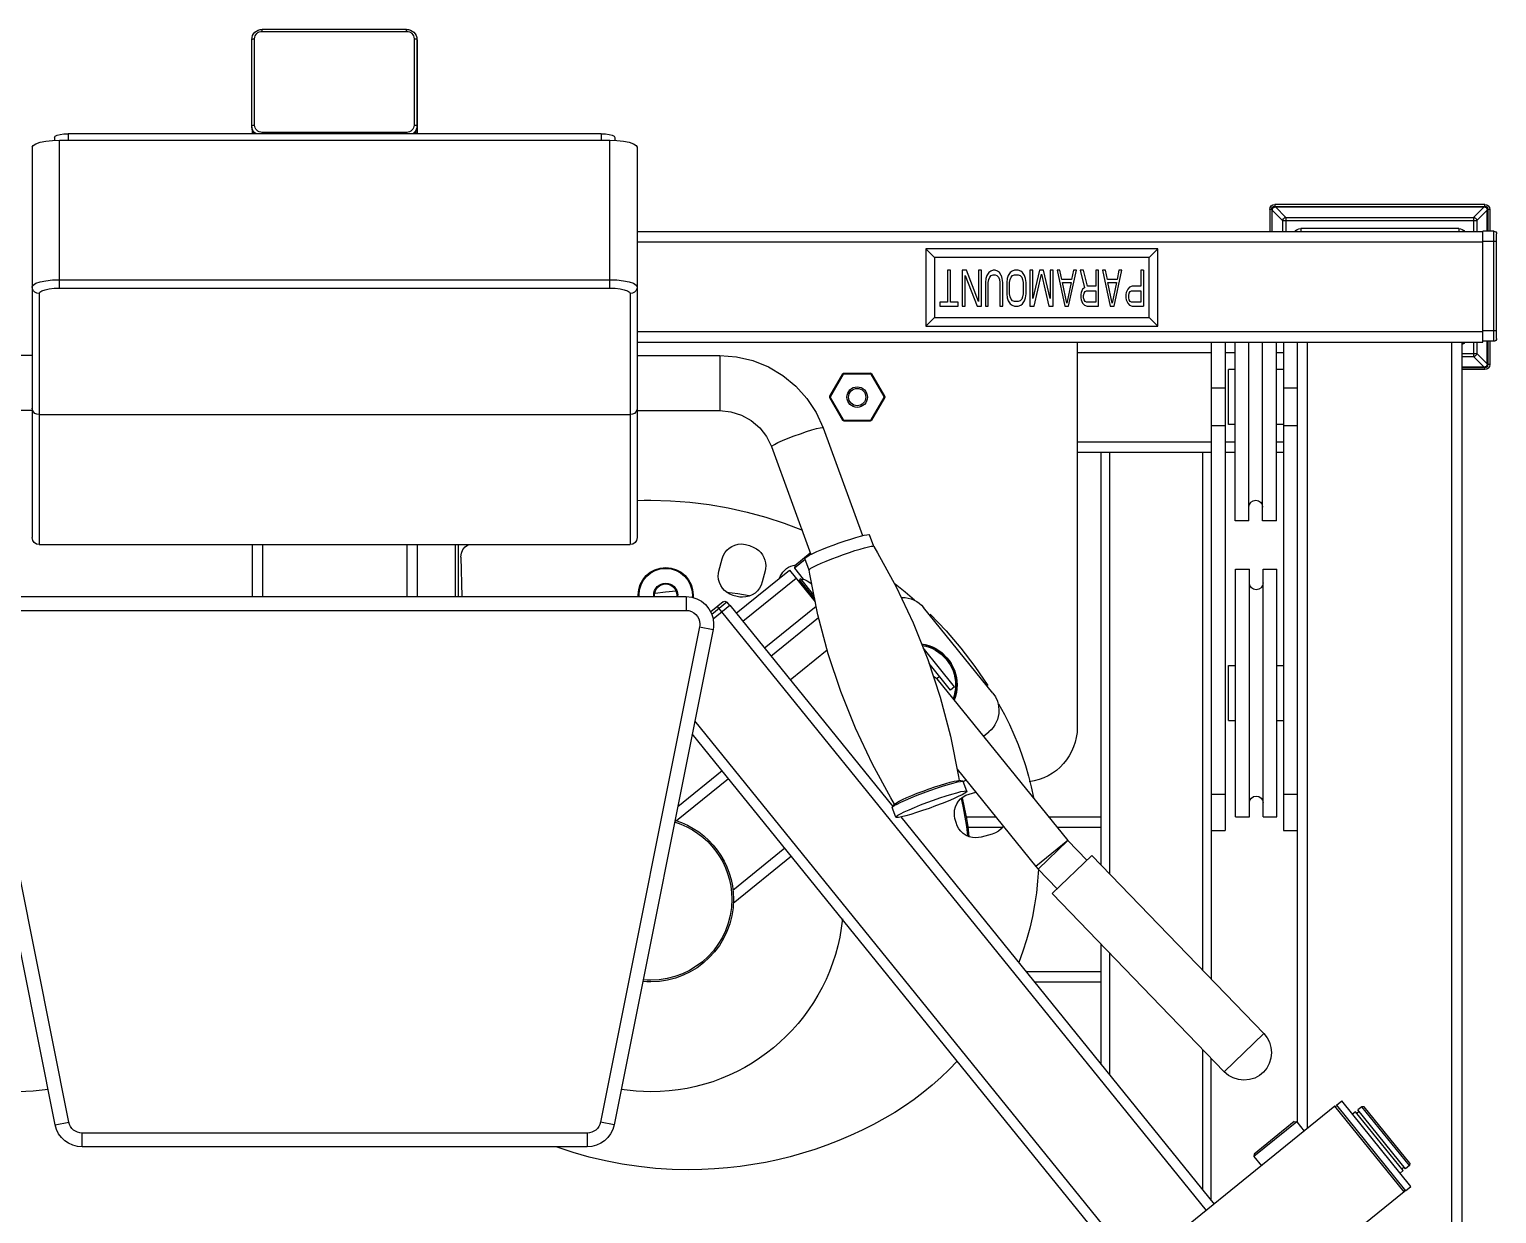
# Model space of a CAD drawing. Header units: millimetres. Extents: x 29224 to 62779, y 35576 to 54938.
# Drawn here: x 40064 to 40708, y 48031 to 48551 of the extents above; entities that cross this region are included whole.
import ezdxf

# ---------------------------------------------------------------- set-up
doc = ezdxf.new("R2010")
doc.units = ezdxf.units.MM
doc.linetypes.add('PEN_TYPE_1', pattern=[0])

# ---------------------------------------------------------------- blocks, each defined once
blk = doc.blocks.new('A$C022D36FF')
at = {"color": 7, "linetype": 'PEN_TYPE_1'}
for points in [[(574.59, 1488.06), (574.69, 1488.92), (574.93, 1489.75), (575.36, 1490.51), (575.91, 1491.18), (576.61, 1491.73), (577.39, 1492.14), (578.24, 1492.39), (579.12, 1492.48)], [(575.8, 1488.38), (575.86, 1489), (576.06, 1489.6), (576.37, 1490.15), (576.77, 1490.64), (577.28, 1491.04), (577.85, 1491.34), (578.48, 1491.52), (579.12, 1491.59)], [(579.12, 1491.59), (579.12, 1492.48)], [(642.53, 1492.48), (579.12, 1492.48)], [(579.12, 1491.59), (642.53, 1491.59)], [(642.53, 1491.59), (642.53, 1492.48)], [(642.53, 1492.48), (643.41, 1492.39), (644.27, 1492.14), (645.05, 1491.73), (645.73, 1491.18), (646.3, 1490.51), (646.71, 1489.75), (646.97, 1488.93), (647.05, 1488.06)], [(642.53, 1491.59), (643.18, 1491.52), (643.8, 1491.34), (644.37, 1491.04), (644.87, 1490.64), (645.29, 1490.15), (645.59, 1489.6), (645.78, 1489), (645.85, 1488.38)], [(647, 1488.62), (647.07, 1488.44)], [(647.07, 1488.44), (647.18, 1487.47)], [(574.59, 1488.06), (574.66, 1488.16), (574.82, 1488.25), (575.1, 1488.31), (575.44, 1488.36), (575.8, 1488.38)], [(574.59, 1449.68), (574.59, 1488.06)], [(575.8, 1450.46), (575.8, 1488.38)], [(645.85, 1488.38), (645.85, 1450.46)], [(645.85, 1488.38), (646.22, 1488.36), (646.56, 1488.31), (646.82, 1488.25)], [(646.82, 1488.25), (647, 1488.16), (647.05, 1488.06)], [(647.05, 1488.06), (647.05, 1449.68)], [(647.18, 1487.47), (647.18, 1446.63)], [(574.59, 1450.15), (574.66, 1450.25), (574.82, 1450.33), (575.1, 1450.41), (575.44, 1450.45), (575.8, 1450.46)], [(576.45, 1446.63), (575.93, 1447.05), (575.36, 1447.72), (574.93, 1448.48), (574.69, 1449.3), (574.59, 1450.15)], [(579.12, 1447.25), (578.48, 1447.32), (577.85, 1447.5), (577.28, 1447.8), (576.77, 1448.19), (576.37, 1448.68), (576.06, 1449.24), (575.86, 1449.84), (575.8, 1450.46)], [(645.85, 1450.46), (645.78, 1449.84), (645.59, 1449.24), (645.29, 1448.68), (644.87, 1448.19), (644.37, 1447.8), (643.8, 1447.5), (643.18, 1447.32), (642.53, 1447.25)], [(647.05, 1450.15), (646.97, 1449.3), (646.71, 1448.48), (646.29, 1447.72), (645.73, 1447.05), (645.2, 1446.63)], [(645.85, 1450.46), (646.22, 1450.45), (646.56, 1450.41), (646.82, 1450.33), (647, 1450.25), (647.05, 1450.15)], [(478.11, 1440.71), (478.51, 1441.52), (479.72, 1442.27), (481.64, 1442.92), (484.15, 1443.42), (487.06, 1443.73), (490.18, 1443.83)], [(487.91, 1445.07), (488.2, 1445.56), (489.06, 1446), (490.4, 1446.34), (492.07, 1446.56), (493.94, 1446.63)], [(487.91, 1445.07), (487.91, 1443.76)], [(490.18, 1378.9), (490.18, 1443.83)], [(490.18, 1443.83), (731.72, 1443.83)], [(493.94, 1446.63), (493.94, 1443.83)], [(727.94, 1446.63), (493.94, 1446.63)], [(575.88, 1446.63), (575.21, 1447.49), (574.75, 1448.55), (574.59, 1449.68)], [(574.72, 1448.8), (574.72, 1446.63)], [(575.93, 1446.63), (575.76, 1446.79)], [(579.12, 1447.25), (579.12, 1446.63)], [(642.53, 1447.25), (579.12, 1447.25)], [(642.53, 1447.25), (642.53, 1446.63)], [(647.05, 1449.68), (646.91, 1448.55), (646.45, 1447.49), (645.77, 1446.63)], [(647.18, 1449.58), (647.07, 1448.6), (646.73, 1447.67), (646.19, 1446.84), (645.98, 1446.63)], [(727.95, 1446.63), (727.95, 1443.83)], [(727.95, 1446.63), (729.82, 1446.56), (731.49, 1446.34), (732.83, 1446), (733.69, 1445.56), (733.98, 1445.07)], [(731.72, 1378.9), (731.72, 1443.83)], [(731.72, 1443.83), (734.85, 1443.73), (737.76, 1443.42), (740.25, 1442.92), (742.17, 1442.27), (743.37, 1441.52), (743.8, 1440.71)], [(733.98, 1445.07), (733.98, 1443.76)], [(478.11, 1440.71), (478.11, 1269.39)], [(743.8, 1440.71), (743.8, 1269.39)], [(1021.56, 1413.45), (1021.74, 1414.3), (1022.2, 1414.99), (1022.89, 1415.45), (1023.73, 1415.63)], [(1021.56, 1413.45), (1021.56, 1403.55)], [(1022.41, 1413.45), (1021.56, 1413.45)], [(1022.41, 1413.45), (1022.51, 1413.97), (1022.8, 1414.39), (1023.22, 1414.68), (1023.73, 1414.78)], [(1022.41, 1413.45), (1022.41, 1403.55)], [(1022.65, 1413.12), (1022.72, 1413.58), (1022.92, 1413.97), (1023.22, 1414.28), (1023.62, 1414.47), (1024.07, 1414.54)], [(1022.65, 1403.55), (1022.65, 1413.12)], [(1022.65, 1413.12), (1027.23, 1408.53)], [(1023.73, 1415.63), (1023.73, 1414.78)], [(1116, 1415.63), (1023.73, 1415.63)], [(1023.73, 1414.78), (1116, 1414.78)], [(1024.07, 1414.54), (1115.67, 1414.54)], [(1024.07, 1414.54), (1028.66, 1409.95)], [(1115.67, 1414.54), (1111.08, 1409.95)], [(1117.09, 1413.12), (1112.5, 1408.53)], [(1115.67, 1414.54), (1116.13, 1414.47), (1116.52, 1414.28), (1116.81, 1413.97), (1117.02, 1413.58), (1117.09, 1413.12)], [(1116, 1414.78), (1116, 1415.63)], [(1116, 1415.63), (1116.85, 1415.46), (1117.54, 1414.99), (1118.01, 1414.3), (1118.18, 1413.45)], [(1116, 1414.78), (1116.52, 1414.68), (1116.94, 1414.39), (1117.23, 1413.97), (1117.33, 1413.45)], [(1117.09, 1403.92), (1117.09, 1413.12)], [(1117.33, 1413.45), (1117.33, 1403.92)], [(1118.18, 1413.45), (1117.33, 1413.45)], [(1118.18, 1413.45), (1118.18, 1403.92)], [(1027.23, 1408.53), (1027.34, 1408.94), (1027.55, 1409.31), (1027.86, 1409.63), (1028.25, 1409.85), (1028.66, 1409.95)], [(1027.23, 1408.53), (1027.23, 1403.55)], [(1027.23, 1408.53), (1112.5, 1408.53)], [(1028.66, 1409.95), (1028.66, 1403.55)], [(1028.66, 1409.95), (1111.08, 1409.95)], [(1032.53, 1403.55), (1033.02, 1404.18), (1033.64, 1404.66), (1034.35, 1404.96), (1035.14, 1405.06)], [(1035.14, 1405.06), (1035.14, 1403.55)], [(1104.59, 1405.06), (1035.14, 1405.06)], [(1104.59, 1405.06), (1104.59, 1403.55)], [(1104.59, 1405.06), (1105.37, 1404.96), (1106.09, 1404.66), (1106.72, 1404.18), (1107.21, 1403.55)], [(1111.08, 1409.95), (1111.08, 1403.55)], [(1111.08, 1409.95), (1111.28, 1409.91), (1111.49, 1409.85), (1111.68, 1409.75), (1111.86, 1409.63), (1112.03, 1409.48), (1112.17, 1409.31), (1112.3, 1409.13), (1112.38, 1408.94), (1112.47, 1408.74), (1112.5, 1408.53)], [(1112.5, 1408.53), (1112.5, 1403.55)], [(1115.15, 1403.55), (743.8, 1403.55)], [(1115.15, 1399.01), (743.8, 1399.01)], [(1115.15, 1355.24), (1115.15, 1403.92)], [(1119.99, 1403.92), (1115.15, 1403.92)], [(1121.19, 1399.38), (1115.15, 1399.38)], [(1119.99, 1355.6), (1119.99, 1403.92)], [(1119.99, 1403.92), (1120.46, 1403.82), (1120.84, 1403.56), (1121.1, 1403.17), (1121.19, 1402.7)], [(1121.19, 1356.81), (1121.19, 1402.7)], [(870.6, 1396.18), (870.6, 1362.22)], [(874.36, 1392.4), (870.6, 1396.18)], [(972.43, 1396.18), (870.6, 1396.18)], [(874.36, 1392.4), (874.36, 1365.99)], [(968.67, 1392.4), (874.36, 1392.4)], [(968.67, 1392.4), (972.43, 1396.18)], [(968.67, 1365.99), (968.67, 1392.4)], [(972.43, 1362.22), (972.43, 1396.18)], [(880.09, 1386.74), (880.09, 1372.71)], [(881.36, 1386.74), (880.09, 1386.74)], [(881.36, 1372.71), (881.36, 1386.74)], [(886.47, 1386.74), (886.47, 1371.05)], [(888.39, 1386.74), (886.47, 1386.74)], [(893.7, 1373.05), (888.4, 1386.74)], [(893.7, 1386.74), (893.7, 1373.05)], [(894.99, 1386.74), (893.7, 1386.74)], [(894.99, 1371.05), (894.99, 1386.74)], [(898.16, 1385.74), (897.31, 1384.41)], [(899.02, 1386.41), (898.16, 1385.74)], [(900.08, 1386.74), (899.02, 1386.41)], [(900.93, 1386.74), (900.08, 1386.74)], [(902, 1386.41), (900.93, 1386.74)], [(902.85, 1385.74), (902, 1386.41)], [(903.69, 1384.41), (902.85, 1385.74)], [(907.52, 1385.74), (906.67, 1384.41)], [(908.38, 1386.41), (907.52, 1385.74)], [(909.44, 1386.74), (908.38, 1386.41)], [(911.13, 1386.74), (909.44, 1386.74)], [(912.21, 1386.41), (911.13, 1386.74)], [(913.05, 1385.74), (912.21, 1386.41)], [(913.9, 1384.41), (913.05, 1385.74)], [(916.24, 1386.74), (916.24, 1371.05)], [(917.51, 1386.74), (916.24, 1386.74)], [(920.49, 1386.74), (917.51, 1374.38)], [(917.51, 1374.38), (917.51, 1386.74)], [(922.2, 1386.74), (920.49, 1386.74)], [(925.18, 1374.38), (922.2, 1386.74)], [(925.18, 1386.74), (925.18, 1374.38)], [(926.45, 1386.74), (925.18, 1386.74)], [(926.45, 1371.05), (926.45, 1386.74)], [(928.14, 1386.74), (931.54, 1371.05)], [(929.43, 1386.74), (928.14, 1386.74)], [(930.27, 1382.73), (929.43, 1386.74)], [(933.25, 1371.05), (936.65, 1386.74)], [(935.37, 1386.74), (934.52, 1382.73)], [(936.65, 1386.74), (935.37, 1386.74)], [(938.35, 1386.74), (940.27, 1379.06)], [(939.84, 1386.74), (938.35, 1386.74)], [(941.54, 1379.73), (939.84, 1386.74)], [(945.15, 1386.74), (945.15, 1379.73)], [(946.43, 1386.74), (945.15, 1386.74)], [(946.43, 1371.05), (946.43, 1386.74)], [(948.13, 1386.74), (951.53, 1371.05)], [(949.4, 1386.74), (948.13, 1386.74)], [(950.26, 1382.73), (949.4, 1386.74)], [(953.24, 1371.05), (956.64, 1386.74)], [(955.35, 1386.74), (954.51, 1382.73)], [(956.64, 1386.74), (955.35, 1386.74)], [(964.92, 1386.74), (964.92, 1379.73)], [(966.19, 1386.74), (964.92, 1386.74)], [(966.2, 1371.05), (966.2, 1386.74)], [(478.11, 1379.47), (478.51, 1380.27), (479.72, 1381.03), (481.64, 1381.67), (484.15, 1382.18), (487.06, 1382.49), (490.18, 1382.59)], [(481.12, 1376.56), (480.19, 1376.69), (479.35, 1377.11), (478.68, 1377.75), (478.25, 1378.57), (478.11, 1379.47)], [(481.12, 1376.56), (481.43, 1377.16), (482.34, 1377.72), (483.77, 1378.21), (485.64, 1378.58), (487.84, 1378.82), (490.18, 1378.9)], [(490.18, 1382.59), (731.72, 1382.59)], [(490.18, 1378.9), (731.72, 1378.9)], [(731.72, 1382.59), (734.85, 1382.49), (737.76, 1382.18), (740.25, 1381.67), (742.17, 1381.03), (743.37, 1380.27), (743.8, 1379.47)], [(731.72, 1378.9), (734.06, 1378.82), (736.25, 1378.58), (738.12, 1378.21), (739.57, 1377.72), (740.46, 1377.16), (740.77, 1376.56)], [(743.8, 1379.47), (743.65, 1378.57), (743.21, 1377.75), (742.54, 1377.11), (741.71, 1376.69), (740.77, 1376.56)], [(887.74, 1371.05), (887.74, 1384.41)], [(887.74, 1384.41), (893.07, 1371.05)], [(896.89, 1383.07), (896.68, 1381.4)], [(896.68, 1381.4), (896.68, 1371.05)], [(897.31, 1384.41), (896.89, 1383.07)], [(897.96, 1381.4), (898.16, 1382.73)], [(897.96, 1371.05), (897.96, 1381.4)], [(898.16, 1382.73), (898.58, 1383.74)], [(898.58, 1383.74), (899.23, 1384.41)], [(899.23, 1384.41), (900.08, 1384.74)], [(900.08, 1384.74), (900.93, 1384.74)], [(900.93, 1384.74), (901.77, 1384.41)], [(901.77, 1384.41), (902.42, 1383.74)], [(902.42, 1383.74), (902.85, 1382.73)], [(902.85, 1382.73), (903.06, 1381.4)], [(903.06, 1381.4), (903.06, 1371.05)], [(904.12, 1383.07), (903.7, 1384.41)], [(904.33, 1381.4), (904.12, 1383.07)], [(904.33, 1371.05), (904.33, 1381.4)], [(906.25, 1383.07), (906.04, 1381.4)], [(906.04, 1381.4), (906.04, 1376.39)], [(906.67, 1384.41), (906.25, 1383.07)], [(907.31, 1381.4), (907.52, 1382.73)], [(907.31, 1376.39), (907.31, 1381.4)], [(907.52, 1382.73), (907.96, 1383.74)], [(907.96, 1383.74), (908.58, 1384.41)], [(908.58, 1384.41), (909.44, 1384.74)], [(909.44, 1384.74), (911.13, 1384.74)], [(911.13, 1384.74), (911.99, 1384.41)], [(912, 1384.41), (912.63, 1383.74)], [(912.63, 1383.74), (913.05, 1382.73)], [(913.05, 1382.73), (913.26, 1381.4)], [(913.26, 1381.4), (913.26, 1376.39)], [(914.32, 1383.07), (913.9, 1384.41)], [(914.53, 1381.4), (914.32, 1383.07)], [(914.53, 1376.39), (914.53, 1381.4)], [(918.15, 1371.05), (921.34, 1385.08)], [(921.34, 1385.08), (924.53, 1371.05)], [(934.52, 1382.73), (930.27, 1382.73)], [(932.4, 1372.38), (930.48, 1381.4)], [(930.48, 1381.4), (934.31, 1381.4)], [(934.31, 1381.4), (932.4, 1372.38)], [(940.27, 1379.06), (939.4, 1378.39)], [(945.15, 1379.73), (941.54, 1379.73)], [(954.51, 1382.73), (950.26, 1382.73)], [(952.37, 1372.38), (950.47, 1381.4)], [(950.47, 1381.4), (954.3, 1381.4)], [(954.3, 1381.4), (952.37, 1372.38)], [(960.04, 1379.4), (959.2, 1378.39)], [(961.1, 1379.73), (960.04, 1379.4)], [(964.92, 1379.73), (961.1, 1379.73)], [(481.12, 1376.56), (481.12, 1266.37)], [(740.77, 1376.56), (740.77, 1266.37)], [(876.69, 1372.71), (876.69, 1371.05)], [(880.09, 1372.71), (876.69, 1372.71)], [(884.78, 1372.71), (881.36, 1372.71)], [(884.78, 1371.05), (884.78, 1372.71)], [(906.04, 1376.39), (906.25, 1374.72)], [(906.25, 1374.72), (906.67, 1373.39)], [(906.67, 1373.39), (907.52, 1372.05)], [(907.52, 1375.05), (907.31, 1376.39)], [(907.96, 1374.05), (907.52, 1375.05)], [(908.58, 1373.39), (907.96, 1374.05)], [(909.44, 1373.05), (908.58, 1373.39)], [(911.13, 1373.05), (909.44, 1373.05)], [(911.99, 1373.39), (911.13, 1373.05)], [(912.63, 1374.05), (912, 1373.39)], [(913.05, 1375.05), (912.63, 1374.05)], [(913.26, 1376.39), (913.05, 1375.05)], [(913.05, 1372.05), (913.9, 1373.39)], [(913.9, 1373.39), (914.32, 1374.72)], [(914.32, 1374.72), (914.53, 1376.39)], [(938.77, 1377.06), (938.56, 1376.06)], [(938.56, 1376.06), (938.56, 1374.72)], [(938.56, 1374.72), (938.77, 1373.72)], [(939.4, 1378.39), (938.77, 1377.06)], [(938.77, 1373.72), (939.4, 1372.38)], [(939.84, 1375.73), (940.05, 1376.73)], [(939.84, 1374.72), (939.84, 1375.73)], [(940.05, 1373.72), (939.84, 1374.72)], [(940.05, 1376.73), (940.48, 1377.39)], [(940.48, 1373.05), (940.05, 1373.72)], [(940.48, 1377.39), (941.11, 1377.73)], [(941.11, 1372.71), (940.48, 1373.05)], [(941.11, 1377.73), (945.15, 1377.73)], [(945.15, 1372.71), (941.11, 1372.71)], [(945.15, 1377.73), (945.15, 1372.71)], [(958.54, 1377.06), (958.33, 1376.06)], [(958.33, 1376.06), (958.33, 1374.72)], [(958.33, 1374.72), (958.54, 1373.72)], [(959.19, 1378.39), (958.55, 1377.06)], [(958.55, 1373.72), (959.19, 1372.38)], [(959.62, 1375.73), (959.81, 1376.73)], [(959.62, 1374.72), (959.62, 1375.73)], [(959.81, 1373.72), (959.62, 1374.72)], [(959.81, 1376.73), (960.25, 1377.39)], [(960.25, 1373.05), (959.81, 1373.72)], [(960.25, 1377.39), (960.89, 1377.73)], [(960.89, 1372.71), (960.25, 1373.05)], [(960.89, 1377.73), (964.92, 1377.73)], [(964.92, 1372.71), (960.89, 1372.71)], [(964.92, 1377.73), (964.92, 1372.71)], [(874.36, 1365.99), (870.6, 1362.22)], [(874.36, 1365.99), (968.67, 1365.99)], [(876.69, 1371.05), (884.78, 1371.05)], [(886.47, 1371.05), (887.74, 1371.05)], [(893.07, 1371.05), (894.99, 1371.05)], [(896.68, 1371.05), (897.96, 1371.05)], [(903.06, 1371.05), (904.33, 1371.05)], [(907.52, 1372.05), (908.38, 1371.38)], [(908.38, 1371.38), (909.44, 1371.05)], [(909.44, 1371.05), (911.13, 1371.05)], [(911.13, 1371.05), (912.21, 1371.38)], [(912.21, 1371.38), (913.05, 1372.05)], [(916.24, 1371.05), (918.15, 1371.05)], [(924.53, 1371.05), (926.45, 1371.05)], [(931.54, 1371.05), (933.25, 1371.05)], [(939.4, 1372.38), (940.27, 1371.38)], [(940.27, 1371.38), (941.32, 1371.05)], [(941.32, 1371.05), (946.43, 1371.05)], [(951.53, 1371.05), (953.24, 1371.05)], [(959.2, 1372.38), (960.04, 1371.38)], [(960.04, 1371.38), (961.1, 1371.05)], [(961.1, 1371.05), (966.19, 1371.05)], [(968.67, 1365.99), (972.43, 1362.22)], [(1115.15, 1359.78), (743.8, 1359.78)], [(870.6, 1362.22), (972.43, 1362.22)], [(1121.19, 1360.13), (1115.15, 1360.13)], [(743.8, 1355.24), (1115.15, 1355.24)], [(937.03, 1355.24), (937.03, 1186.17)], [(995.9, 1355.24), (995.9, 1075.6)], [(1001.94, 1355.24), (1001.94, 1140.88)], [(1006.35, 1276.74), (1006.35, 1355.24)], [(1012.38, 1276.74), (1012.38, 1355.24)], [(1018.42, 1276.74), (1018.42, 1355.24)], [(1024.46, 1276.74), (1024.46, 1355.24)], [(1027.6, 1355.24), (1027.6, 1140.88)], [(1033.64, 1355.24), (1033.64, 1012.68)], [(1038.18, 1010.08), (1038.18, 1355.24)], [(1101.56, 937.13), (1101.56, 1355.24)], [(1106.1, 931.59), (1106.1, 1355.24)], [(1107.21, 1355.24), (1106.72, 1354.62), (1106.1, 1354.14)], [(1111.08, 1355.24), (1111.08, 1348.85)], [(1112.5, 1355.24), (1112.5, 1350.26)], [(1119.99, 1355.6), (1115.15, 1355.6)], [(1117.09, 1345.67), (1117.09, 1355.6)], [(1117.33, 1355.6), (1117.33, 1345.34)], [(1118.18, 1355.6), (1118.18, 1345.34)], [(1121.19, 1356.81), (1121.1, 1356.34), (1120.84, 1355.96), (1120.46, 1355.7), (1119.99, 1355.6)], [(478.11, 1349.32), (441.88, 1349.32)], [(743.8, 1349.32), (780.03, 1349.32)], [(780.03, 1349.32), (780.03, 1325.21)], [(780.03, 1349.32), (787.37, 1348.76), (794.55, 1347.09), (801.38, 1344.35), (807.73, 1340.61), (813.43, 1335.95), (818.34, 1330.48), (822.38, 1324.33), (825.41, 1317.64)], [(937.03, 1350.72), (995.9, 1350.72)], [(1001.94, 1350.72), (1006.35, 1350.72)], [(1024.46, 1350.72), (1027.6, 1350.72)], [(1106.1, 1350.26), (1112.5, 1350.26)], [(1106.1, 1348.85), (1111.08, 1348.85)], [(1112.5, 1350.26), (1112.38, 1349.85), (1112.17, 1349.48), (1111.86, 1349.17), (1111.49, 1348.95), (1111.08, 1348.85)], [(1111.08, 1348.85), (1115.67, 1344.26)], [(1112.5, 1350.26), (1117.09, 1345.67)], [(828.42, 1331.45), (834.1, 1341.29)], [(828.73, 1331.27), (834.42, 1341.11)], [(834.1, 1341.29), (834.36, 1341.56), (834.72, 1341.65)], [(834.42, 1341.11), (834.1, 1341.29)], [(834.41, 1341.11), (834.54, 1341.25), (834.72, 1341.29)], [(834.72, 1341.65), (834.72, 1341.29)], [(834.72, 1341.65), (846.06, 1341.65)], [(834.72, 1341.29), (846.06, 1341.29)], [(846.06, 1341.66), (846.45, 1341.55), (846.73, 1341.27)], [(846.06, 1341.29), (846.06, 1341.65)], [(846.06, 1341.29), (846.27, 1341.24), (846.42, 1341.09)], [(846.73, 1341.27), (846.42, 1341.09)], [(846.42, 1341.09), (852.07, 1331.29)], [(846.73, 1341.27), (852.39, 1331.48)], [(1003.45, 1326.62), (1003.45, 1343.16)], [(1006.35, 1343.16), (1003.45, 1343.16)], [(1027.6, 1343.16), (1024.46, 1343.16)], [(1115.67, 1344.26), (1106.1, 1344.26)], [(1106.1, 1344.01), (1116, 1344.01)], [(1116, 1343.16), (1106.1, 1343.16)], [(1117.09, 1345.67), (1117.02, 1345.22), (1116.81, 1344.83), (1116.52, 1344.52), (1116.13, 1344.32), (1115.67, 1344.26)], [(1118.18, 1345.34), (1118.01, 1344.49), (1117.54, 1343.8), (1116.85, 1343.34), (1116, 1343.16)], [(1117.33, 1345.34), (1117.23, 1344.82), (1116.94, 1344.4), (1116.52, 1344.12), (1116, 1344.01)], [(1116, 1343.16), (1116, 1344.01)], [(1118.18, 1345.34), (1117.33, 1345.34)], [(995.9, 1335.19), (1001.94, 1335.19)], [(1027.6, 1335.19), (1033.64, 1335.19)], [(828.42, 1330.73), (828.34, 1330.9), (828.32, 1331.09), (828.34, 1331.28), (828.42, 1331.45)], [(828.42, 1331.45), (828.73, 1331.27)], [(828.73, 1330.91), (828.42, 1330.73)], [(834.1, 1320.88), (828.42, 1330.73)], [(828.73, 1330.91), (828.69, 1330.99), (828.68, 1331.09), (828.69, 1331.18), (828.73, 1331.27)], [(834.42, 1321.06), (828.73, 1330.91)], [(852.07, 1330.88), (846.42, 1321.09)], [(852.39, 1330.7), (846.73, 1320.91)], [(852.07, 1331.29), (852.39, 1331.48)], [(852.07, 1331.29), (852.12, 1331.2), (852.13, 1331.09), (852.12, 1330.98), (852.07, 1330.88)], [(852.39, 1330.7), (852.07, 1330.88)], [(852.39, 1331.48), (852.47, 1331.29), (852.49, 1331.09), (852.47, 1330.89), (852.39, 1330.7)], [(478.11, 1325.16), (441.88, 1325.16)], [(481.12, 1323.41), (480.19, 1323.55), (479.35, 1323.94), (478.68, 1324.56), (478.25, 1325.33), (478.11, 1326.21)], [(481.12, 1323.41), (740.77, 1323.41)], [(743.8, 1326.21), (743.63, 1325.33), (743.21, 1324.56), (742.54, 1323.94), (741.7, 1323.55), (740.77, 1323.41)], [(743.8, 1325.16), (780.03, 1325.16)], [(780.03, 1325.16), (784.91, 1324.67), (789.58, 1323.2), (793.88, 1320.83), (797.59, 1317.63), (800.58, 1313.75), (802.72, 1309.35)], [(834.1, 1320.88), (834.42, 1321.06)], [(834.72, 1320.53), (834.36, 1320.62), (834.1, 1320.88)], [(834.42, 1321.06), (834.41, 1321.06)], [(834.72, 1320.88), (834.54, 1320.93), (834.41, 1321.06)], [(834.72, 1320.88), (834.72, 1320.53)], [(846.06, 1320.88), (834.72, 1320.88)], [(846.42, 1321.09), (846.27, 1320.94), (846.06, 1320.88)], [(846.73, 1320.91), (846.45, 1320.63), (846.06, 1320.53)], [(846.06, 1320.88), (846.06, 1320.53)], [(846.42, 1321.09), (846.73, 1320.91)], [(1003.45, 1319.01), (1003.45, 1326.5)], [(802.72, 1309.38), (803.04, 1309.75), (804.02, 1310.34), (805.58, 1311.11), (807.62, 1312.02), (810.04, 1313.02), (812.71, 1314.05), (815.44, 1315.03), (818.1, 1315.94), (820.52, 1316.7), (822.56, 1317.27), (824.12, 1317.63), (825.08, 1317.74), (825.41, 1317.64)], [(825.41, 1317.64), (842.72, 1270.28)], [(846.06, 1320.53), (834.72, 1320.53)], [(995.9, 1318.67), (1001.94, 1318.67)], [(1006.35, 1319.01), (1003.45, 1319.01)], [(1027.6, 1319.01), (1024.46, 1319.01)], [(1027.6, 1318.67), (1033.64, 1318.67)], [(802.72, 1309.35), (820.03, 1261.99)], [(937.03, 1311.46), (995.9, 1311.46)], [(1001.94, 1311.46), (1006.35, 1311.46)], [(1024.46, 1311.46), (1027.6, 1311.46)], [(937.03, 1306.93), (995.9, 1306.93)], [(947.59, 1125.63), (947.59, 1306.93)], [(951.35, 1121.73), (951.35, 1306.93)], [(992.14, 1079.51), (992.14, 1306.93)], [(1001.94, 1306.93), (1006.35, 1306.93)], [(1024.46, 1306.93), (1027.6, 1306.93)], [(743.78, 1285.69), (746.81, 1285.78), (749.84, 1285.8), (758.38, 1285.59), (766.89, 1284.97), (775.35, 1283.93), (783.75, 1282.49), (792.06, 1280.63), (800.28, 1278.38), (808.39, 1275.72), (816.37, 1272.67)], [(1012.38, 1282.78), (1012.62, 1283.96), (1013.27, 1284.92), (1014.23, 1285.56), (1015.4, 1285.8), (1016.58, 1285.56), (1017.54, 1284.92), (1018.19, 1283.96), (1018.42, 1282.78)], [(1012.38, 1276.74), (1006.35, 1276.74)], [(1024.46, 1276.74), (1018.42, 1276.74)], [(481.12, 1266.37), (479.95, 1266.6), (478.99, 1267.25), (478.35, 1268.21), (478.11, 1269.39)], [(743.8, 1269.39), (743.56, 1268.21), (742.91, 1267.25), (741.95, 1266.6), (740.77, 1266.37)], [(817.45, 1260.26), (817.61, 1260.56), (818.25, 1261.04), (819.35, 1261.65), (820.86, 1262.4), (822.74, 1263.25), (824.92, 1264.18), (827.33, 1265.15), (829.9, 1266.12), (832.5, 1267.07), (835.09, 1267.98), (837.56, 1268.8), (839.83, 1269.5), (841.81, 1270.05), (843.46, 1270.46), (844.69, 1270.7), (845.49, 1270.75), (845.8, 1270.62)], [(847.65, 1265.56), (845.8, 1270.62)], [(481.12, 1266.37), (740.77, 1266.37)], [(574.72, 1266.37), (574.72, 1243.53)], [(579.26, 1266.37), (579.26, 1243.53)], [(642.64, 1266.37), (642.64, 1243.53)], [(647.18, 1266.37), (647.18, 1243.53)], [(663.85, 1266.37), (663.85, 1243.53)], [(665.3, 1243.51), (665.3, 1266.4)], [(666.4, 1260.88), (666.4, 1260.94), (666.4, 1261), (666.63, 1262.65), (667.28, 1264.15), (668.31, 1265.42), (669.68, 1266.37)], [(781.05, 1260.04), (781.55, 1261.43), (782.25, 1262.71), (783.14, 1263.83), (784.2, 1264.79), (785.39, 1265.57), (786.71, 1266.15), (788.12, 1266.51), (789.6, 1266.64), (791.41, 1266.44), (793.15, 1265.89)], [(793.15, 1265.89), (795, 1265.06)], [(795, 1265.06), (796.15, 1264.46), (797.18, 1263.7), (798.07, 1262.81), (798.83, 1261.81), (799.44, 1260.71), (799.89, 1259.54), (800.17, 1258.29), (800.26, 1257), (800.19, 1255.88), (799.98, 1254.79)], [(819.46, 1255.48), (820.1, 1255.94), (821.21, 1256.56), (822.72, 1257.31), (824.59, 1258.16), (826.77, 1259.08), (829.2, 1260.06), (831.75, 1261.04), (834.37, 1262), (836.96, 1262.89), (839.42, 1263.71), (841.68, 1264.41), (843.67, 1264.97), (845.31, 1265.37), (846.55, 1265.61), (847.35, 1265.66)], [(847.65, 1265.56), (847.35, 1265.66)], [(847.67, 1265.54), (849.36, 1262.66), (857.49, 1247.84), (864.92, 1232.06), (871.4, 1215.9)], [(666.4, 1260.88), (666.78, 1243.53)], [(779.69, 1254.75), (781.05, 1260.04)], [(806.53, 1252.34), (807.72, 1254.26), (809.33, 1255.79), (810.26, 1256.39), (811.27, 1256.86), (812.34, 1257.21), (813.46, 1257.42)], [(817.61, 1259.82), (812.84, 1255.96)], [(812.95, 1256.98), (812.84, 1255.96)], [(819.82, 1262.55), (812.95, 1256.98)], [(819.3, 1255.19), (817.45, 1260.26)], [(744.25, 1243.53), (744.23, 1243.85), (744.22, 1244.17), (744.47, 1246.61), (745.17, 1248.87), (746.29, 1250.92), (747.77, 1252.71), (749.56, 1254.19), (751.61, 1255.3), (753.88, 1256.01), (756.31, 1256.25), (758.74, 1256.01), (761.01, 1255.3), (763.06, 1254.19), (764.85, 1252.71), (766.33, 1250.92), (767.44, 1248.87), (768.15, 1246.61), (768.39, 1244.17), (768.38, 1243.66), (768.34, 1243.15)], [(744.61, 1243.52), (744.6, 1243.85), (744.6, 1244.17), (744.83, 1246.53), (745.52, 1248.73), (746.6, 1250.72), (748.03, 1252.45), (749.76, 1253.88), (751.75, 1254.96), (753.95, 1255.65), (756.31, 1255.88), (758.67, 1255.65), (760.87, 1254.96), (762.86, 1253.88), (764.59, 1252.45), (766.02, 1250.72), (767.1, 1248.73), (767.78, 1246.53), (768.02, 1244.17), (768.01, 1243.7), (767.98, 1243.23)], [(785.87, 1244.04), (784.5, 1244.54), (783.25, 1245.25), (782.15, 1246.14), (781.21, 1247.2), (780.45, 1248.38), (779.88, 1249.68), (779.53, 1251.07), (779.41, 1252.53), (779.48, 1253.65), (779.69, 1254.75)], [(787.29, 1236.19), (810.74, 1255.19)], [(790.14, 1232.67), (813.61, 1251.67)], [(799.98, 1254.79), (798.73, 1249.95)], [(806.1, 1251.44), (806.53, 1252.34)], [(810.74, 1255.19), (822, 1241.29)], [(812.84, 1255.96), (816.67, 1251.24)], [(815.61, 1251.36), (815.01, 1250.88)], [(821.76, 1242.54), (815.01, 1250.88)], [(821.43, 1244.17), (815.61, 1251.36)], [(816.68, 1251.22), (816.1, 1250.75)], [(816.7, 1251.23), (816.8, 1251.19)], [(816.8, 1251.19), (817.22, 1251.02)], [(817.22, 1251.02), (817.89, 1250.73)], [(817.89, 1250.73), (818.42, 1250.46)], [(818.42, 1250.46), (820.46, 1249.09)], [(819.46, 1255.48), (819.3, 1255.19)], [(833.15, 1201.94), (827.7, 1218.38), (823.14, 1235.56), (819.61, 1253.32), (819.3, 1255.18)], [(1006.59, 1146.92), (1006.59, 1255.61)], [(1006.59, 1255.61), (1012.63, 1255.61)], [(1012.63, 1146.92), (1012.63, 1255.61)], [(1018.67, 1146.92), (1018.67, 1255.61)], [(1018.67, 1255.61), (1024.71, 1255.61)], [(1024.71, 1146.92), (1024.71, 1255.61)], [(751.09, 1243.53), (751.05, 1243.85), (751.04, 1244.17), (751.15, 1245.23), (751.46, 1246.22), (751.94, 1247.11), (752.59, 1247.89), (753.37, 1248.53), (754.26, 1249.02), (755.25, 1249.32), (756.31, 1249.43), (757.37, 1249.32), (758.36, 1249.02), (759.25, 1248.53), (760.03, 1247.89), (760.67, 1247.11), (761.16, 1246.22), (761.46, 1245.23), (761.57, 1244.17), (761.56, 1243.85), (761.54, 1243.53)], [(751.45, 1243.53), (751.41, 1243.85), (751.4, 1244.17), (751.5, 1245.16), (751.79, 1246.08), (752.24, 1246.91), (752.84, 1247.64), (753.56, 1248.24), (754.4, 1248.69), (755.32, 1248.97), (756.31, 1249.07), (757.3, 1248.97), (758.22, 1248.69), (759.05, 1248.24), (759.78, 1247.64), (760.38, 1246.91), (760.83, 1246.08), (761.11, 1245.16), (761.21, 1244.17), (761.2, 1243.85), (761.16, 1243.53)], [(751.66, 1245.05), (756.27, 1245.64), (760.9, 1246.05)], [(783.06, 1245.54), (788, 1244.87), (792.9, 1243.99)], [(787.63, 1243.55), (785.85, 1244.04)], [(798.73, 1249.95), (798.23, 1248.53), (797.51, 1247.23), (796.61, 1246.08), (795.53, 1245.1), (794.31, 1244.31), (792.97, 1243.72), (791.53, 1243.35), (790.02, 1243.22), (788.82, 1243.3), (787.63, 1243.55)], [(815.49, 1249.33), (815.95, 1249.7)], [(857.13, 1249.08), (861.41, 1245.65), (865.57, 1242.09)], [(1018.67, 1249.57), (1018.43, 1248.39), (1017.78, 1247.43), (1016.81, 1246.79), (1015.64, 1246.55), (1014.47, 1246.79), (1013.51, 1247.43), (1012.87, 1248.39), (1012.63, 1249.57)], [(456.61, 1243.53), (765.3, 1243.53)], [(456.61, 1237.49), (765.3, 1237.49)], [(765.3, 1243.53), (765.3, 1237.49)], [(765.3, 1243.53), (767.73, 1243.29), (769.99, 1242.58), (772.05, 1241.47), (773.83, 1239.99), (775.31, 1238.2), (776.42, 1236.15), (777.13, 1233.89), (777.37, 1231.45), (777.31, 1230.26), (777.13, 1229.09)], [(765.3, 1237.49), (766.51, 1237.37), (767.64, 1237.02), (768.67, 1236.46), (769.56, 1235.72), (770.3, 1234.83), (770.86, 1233.81), (771.21, 1232.67), (771.34, 1231.45), (771.3, 1230.86), (771.21, 1230.27)], [(781.49, 1241.23), (776.09, 1236.85)], [(783.2, 1241.05), (776.55, 1235.66)], [(777.1, 1233.77), (784.42, 1239.71)], [(778.92, 1239.13), (780.81, 1236.78)], [(781.49, 1241.23), (781.85, 1241.43), (782.26, 1241.5), (782.77, 1241.38), (783.2, 1241.05)], [(783.2, 1241.05), (784.34, 1239.64)], [(784.42, 1239.71), (856, 1151.33)], [(799.62, 1220.95), (822.38, 1239.39)], [(821.19, 1242.29), (821.65, 1242.66)], [(859.7, 1243.18), (859.93, 1243.19), (860.17, 1243.19), (861.52, 1243.11), (862.84, 1242.89), (864.13, 1242.52), (865.36, 1242.01), (866.53, 1241.38), (867.62, 1240.61), (868.63, 1239.72), (869.55, 1238.71)], [(899.95, 1201.17), (869.55, 1238.71)], [(869.55, 1238.71), (869.55, 1238.71)], [(993.72, 974.07), (780.91, 1236.86)], [(802.49, 1217.42), (823.45, 1234.41)], [(872.41, 1235.75), (879.4, 1228.49), (885.96, 1220.84), (892.07, 1212.82), (897.72, 1204.46)], [(488.23, 1011.7), (444.76, 1229.09)], [(494.16, 1012.89), (450.68, 1230.27)], [(771.21, 1230.27), (727.73, 1012.89)], [(777.13, 1229.09), (733.66, 1011.7)], [(771.21, 1230.27), (777.13, 1229.09)], [(827.28, 1220.02), (811.03, 1206.87)], [(868.65, 1222.84), (870.3, 1222.51), (871.9, 1222.05), (873.42, 1221.45), (874.88, 1220.72), (877.54, 1218.92), (879.83, 1216.69), (880.82, 1215.44), (881.7, 1214.1), (882.46, 1212.69), (883.1, 1211.21), (883.6, 1209.66), (883.97, 1208.07), (884.2, 1206.42), (884.28, 1204.74), (884.2, 1203.05), (883.96, 1201.37), (883.57, 1199.72), (883.02, 1198.11)], [(868.73, 1222.64), (870.36, 1222.32), (871.93, 1221.85), (873.43, 1221.25), (874.86, 1220.53), (877.48, 1218.74), (879.73, 1216.54), (881.57, 1213.98), (882.94, 1211.12), (883.44, 1209.6), (883.8, 1208.02), (884.02, 1206.4), (884.1, 1204.74), (884.02, 1203.09), (883.79, 1201.46), (883.42, 1199.85), (882.89, 1198.28)], [(868.93, 1222.12), (870.49, 1221.78), (871.99, 1221.31), (873.43, 1220.72), (874.8, 1220.01), (877.3, 1218.25), (879.45, 1216.11), (881.2, 1213.63), (882.51, 1210.88), (882.98, 1209.41), (883.33, 1207.89), (883.54, 1206.33), (883.61, 1204.74), (883.54, 1203.2), (883.34, 1201.68), (883.01, 1200.18), (882.55, 1198.71)], [(883.19, 1203.92), (869.35, 1221.01)], [(871.4, 1215.9), (876.84, 1199.45), (881.41, 1182.28), (884.94, 1164.51), (885.24, 1162.79)], [(881.43, 1202.5), (871.97, 1214.18)], [(1003.45, 1189.19), (1003.45, 1213.34)], [(1003.45, 1213.34), (1006.59, 1213.34)], [(1024.71, 1213.34), (1027.6, 1213.34)], [(874.38, 1208.11), (873.92, 1208.44)], [(874.92, 1207.77), (874.38, 1208.11)], [(875.21, 1207.6), (874.92, 1207.77)], [(875.39, 1207.5), (875.28, 1207.57)], [(876.58, 1208.47), (875.39, 1207.5)], [(875.39, 1207.5), (932.86, 1136.53)], [(856.82, 1152.42), (855.19, 1155.17), (847.07, 1170), (839.63, 1185.78), (833.15, 1201.94)], [(883.19, 1203.92), (881.43, 1202.5)], [(883.48, 1200.29), (883.61, 1200.04)], [(899.95, 1201.17), (901.1, 1199.46), (901.95, 1197.6), (902.46, 1195.62), (902.64, 1193.57), (902.56, 1192.22), (902.34, 1190.89), (901.97, 1189.6), (901.46, 1188.37), (900.82, 1187.2), (900.05, 1186.1), (899.17, 1185.09), (898.16, 1184.18)], [(902.49, 1196.47), (903.79, 1194.12), (905.04, 1191.76)], [(963.23, 949.38), (769.12, 1189.06)], [(905.04, 1191.76), (907.21, 1187.42), (909.21, 1183.02), (911.06, 1178.54), (912.73, 1174.01), (914.24, 1169.41), (915.58, 1164.76), (916.76, 1160.07), (917.76, 1155.32)], [(937.03, 1186.17), (936.92, 1183.91), (936.62, 1181.71), (936.12, 1179.58), (935.43, 1177.52), (934.57, 1175.54), (933.54, 1173.66), (932.35, 1171.88), (931.01, 1170.22), (929.53, 1168.68), (927.92, 1167.27), (926.18, 1166.01), (924.33, 1164.9), (922.37, 1163.96), (920.32, 1163.19), (918.17, 1162.6), (915.95, 1162.21)], [(1003.45, 1189.19), (1006.59, 1189.19)], [(1024.71, 1189.19), (1027.6, 1189.19)], [(959.7, 946.52), (767.97, 1183.28)], [(895.82, 1182.28), (898.16, 1184.18)], [(781.09, 1167.07), (761.57, 1151.27)], [(884.31, 1167.71), (918.8, 1125.13)], [(783.95, 1163.55), (761.12, 1145.07)], [(855.86, 1151.16), (855.96, 1151.26), (856.67, 1151.78), (857.88, 1152.46), (859.54, 1153.28), (861.6, 1154.22), (864.01, 1155.23), (866.67, 1156.3), (869.48, 1157.37), (872.36, 1158.43), (875.19, 1159.42), (877.91, 1160.31), (880.4, 1161.08), (882.6, 1161.7), (884.39, 1162.15), (885.76, 1162.4), (886.62, 1162.47), (886.77, 1162.45)], [(856.96, 1152.51), (857.06, 1152.6), (857.7, 1153.07), (858.79, 1153.69), (860.3, 1154.43), (862.19, 1155.28), (864.37, 1156.21), (866.78, 1157.18), (869.33, 1158.16), (871.96, 1159.12), (874.54, 1160.01), (877.02, 1160.82), (879.28, 1161.52), (881.26, 1162.09), (882.91, 1162.49), (884.15, 1162.73), (884.93, 1162.79), (885.06, 1162.77)], [(886.77, 1162.45), (885.06, 1162.77)], [(886.98, 1162.33), (886.77, 1162.45)], [(887.95, 1162.75), (887.47, 1162.53), (886.96, 1162.35)], [(888.52, 1158.09), (886.98, 1162.33)], [(888.21, 1162.88), (887.95, 1162.75)], [(857.34, 1146.69), (857.5, 1147.02), (858.22, 1147.54), (859.42, 1148.22), (861.08, 1149.04), (863.15, 1149.98), (865.56, 1150.99), (868.21, 1152.06), (871.03, 1153.13), (873.91, 1154.18), (876.74, 1155.18), (879.46, 1156.07), (881.95, 1156.84), (884.15, 1157.46), (885.95, 1157.91), (887.3, 1158.16), (888.17, 1158.23), (888.52, 1158.09)], [(888.52, 1158.09), (888.35, 1157.76), (887.65, 1157.24), (886.44, 1156.56), (884.78, 1155.75), (882.7, 1154.8), (880.3, 1153.79), (877.65, 1152.72), (874.84, 1151.64), (871.96, 1150.59), (869.11, 1149.6), (866.39, 1148.71), (863.9, 1147.93), (861.72, 1147.32), (859.91, 1146.88), (858.56, 1146.62), (857.68, 1146.56), (857.34, 1146.69)], [(883.33, 1146.16), (883.12, 1147.25), (883.06, 1148.37), (883.18, 1149.83), (883.53, 1151.22), (884.09, 1152.52), (884.85, 1153.7), (885.79, 1154.75), (886.89, 1155.64), (888.14, 1156.36), (889.52, 1156.86)], [(885.99, 1154.84), (886.91, 1150.81), (887.7, 1146.74), (888.34, 1142.65), (888.83, 1138.53)], [(886.47, 1155.21), (887.44, 1151.02), (888.26, 1146.8), (888.92, 1142.55), (889.44, 1138.28)], [(889.52, 1156.86), (892.43, 1157.67)], [(995.9, 1156.77), (1001.94, 1156.77)], [(1012.63, 1152.96), (1012.87, 1154.13), (1013.51, 1155.09), (1014.47, 1155.74), (1015.64, 1155.97), (1016.81, 1155.74), (1017.78, 1155.09), (1018.43, 1154.13), (1018.67, 1152.96)], [(1027.6, 1156.77), (1033.64, 1156.77)], [(855.86, 1151.16), (855.78, 1150.93)], [(857.34, 1146.69), (855.78, 1150.93)], [(855.86, 1151.16), (856.96, 1152.51)], [(887.95, 1146.92), (901.15, 1146.92)], [(924.46, 1146.92), (947.59, 1146.92)], [(1006.59, 1146.92), (1012.63, 1146.92)], [(1018.67, 1146.92), (1024.71, 1146.92)], [(760.38, 1145.35), (763.18, 1144.37), (765.87, 1143.18), (768.42, 1141.79), (770.83, 1140.21), (773.1, 1138.46), (775.21, 1136.54), (777.16, 1134.47), (778.94, 1132.25), (780.55, 1129.9), (781.96, 1127.43), (783.18, 1124.85), (784.2, 1122.17), (785, 1119.41), (785.59, 1116.56), (785.95, 1113.65), (786.07, 1110.69), (785.88, 1106.98), (785.33, 1103.39), (784.44, 1099.92), (783.22, 1096.59), (781.69, 1093.42), (779.88, 1090.44), (777.79, 1087.65), (775.45, 1085.07), (772.88, 1082.73), (770.09, 1080.65), (767.1, 1078.83), (763.94, 1077.31), (760.61, 1076.09), (757.14, 1075.19), (753.54, 1074.64), (749.84, 1074.46), (748.04, 1074.5), (746.26, 1074.63)], [(760.24, 1144.63), (762.98, 1143.67), (765.6, 1142.5), (768.09, 1141.14), (770.45, 1139.59), (772.67, 1137.87), (774.74, 1135.99), (776.64, 1133.96), (778.38, 1131.79), (779.95, 1129.49), (781.33, 1127.08), (782.52, 1124.55), (783.51, 1121.93), (784.3, 1119.22), (784.87, 1116.44), (785.22, 1113.59), (785.33, 1110.69), (785.15, 1107.06), (784.61, 1103.53), (783.74, 1100.13), (782.54, 1096.87), (781.05, 1093.77), (779.27, 1090.84), (777.23, 1088.11), (774.93, 1085.58), (772.41, 1083.29), (769.68, 1081.25), (766.75, 1079.47), (763.65, 1077.97), (760.39, 1076.78), (756.99, 1075.9), (753.46, 1075.36), (749.84, 1075.18), (748.11, 1075.22), (746.39, 1075.34)], [(997.23, 976.92), (859.65, 1146.83)], [(883.79, 1144.39), (883.33, 1146.16)], [(894.89, 1137.97), (893.7, 1137.73), (892.5, 1137.65), (890.99, 1137.77), (889.55, 1138.14), (888.21, 1138.73), (886.99, 1139.53), (885.91, 1140.51), (885, 1141.66), (884.29, 1142.96), (883.79, 1144.39)], [(888.7, 1142.39), (904.23, 1142.39)], [(904.57, 1142.73), (903.59, 1141.57), (902.43, 1140.59), (901.12, 1139.83), (899.69, 1139.3)], [(928.12, 1142.39), (947.59, 1142.39)], [(995.9, 1140.88), (1001.94, 1140.88)], [(1027.6, 1140.88), (1033.64, 1140.88)], [(899.69, 1139.3), (894.89, 1137.97)], [(899.69, 1139.31), (899.69, 1139.3)], [(932.86, 1136.53), (918.8, 1125.13)], [(932.86, 1136.53), (919.84, 1123.94)], [(932.86, 1136.53), (941.26, 1127.84)], [(808.64, 1133.07), (785.79, 1114.57)], [(811.49, 1129.54), (785.97, 1108.86)], [(926.06, 1113.16), (943.42, 1129.94)], [(1018.93, 1051.75), (943.42, 1129.94)], [(919.99, 1123.93), (919.63, 1118.68), (919.07, 1113.45), (918.31, 1108.25), (917.34, 1103.09), (916.16, 1097.97), (914.78, 1092.9), (913.2, 1087.89), (911.42, 1082.93)], [(918.8, 1125.13), (919.84, 1123.94)], [(919.84, 1123.94), (928.22, 1115.26)], [(1001.56, 1034.98), (926.06, 1113.16)], [(485.14, 1027.17), (478.62, 1026.4), (472.07, 1026.15)], [(833.93, 1102.07), (833.43, 1098.06), (832.74, 1094.11), (831.87, 1090.23), (830.83, 1086.42), (829.62, 1082.7), (828.24, 1079.05), (826.71, 1075.49), (825.02, 1072.01), (823.18, 1068.63), (821.2, 1065.35), (819.07, 1062.17), (816.81, 1059.1), (814.41, 1056.13), (811.89, 1053.28), (809.24, 1050.55), (806.48, 1047.94), (803.6, 1045.45), (800.61, 1043.1), (797.52, 1040.88), (794.33, 1038.8), (791.04, 1036.86), (787.66, 1035.07), (784.19, 1033.43), (780.64, 1031.95), (777.01, 1030.62), (773.31, 1029.46), (769.54, 1028.47), (765.71, 1027.64), (761.82, 1027), (757.88, 1026.53), (753.88, 1026.25), (749.84, 1026.15), (743.28, 1026.4), (736.75, 1027.17)], [(947.59, 1038.23), (947.59, 1090.85)], [(951.35, 1033.58), (951.35, 1086.96)], [(914.58, 1078.99), (947.59, 1078.99)], [(918.25, 1074.46), (947.59, 1074.46)], [(1001.56, 1034.98), (1018.93, 1051.75)], [(1018.93, 1051.75), (1020.38, 1049.93), (1021.44, 1047.89), (1022.09, 1045.68), (1022.31, 1043.36), (1022.07, 1040.93), (1021.36, 1038.66), (1020.25, 1036.61), (1018.78, 1034.82), (1016.99, 1033.35), (1014.94, 1032.23), (1012.67, 1031.53), (1010.24, 1031.28), (1007.82, 1031.53), (1005.53, 1032.25), (1003.42, 1033.4), (1001.56, 1034.97)], [(992.14, 983.23), (992.14, 1044.74)], [(884.37, 1039.58), (880.83, 1035.93), (877.16, 1032.42), (873.36, 1029.05), (869.43, 1025.84), (865.38, 1022.78), (861.22, 1019.87), (856.94, 1017.13), (852.55, 1014.54)], [(995.9, 978.57), (995.9, 1040.84)], [(1001.56, 1034.98), (1001.56, 1034.97)], [(1050.21, 1019.81), (847.23, 855.45)], [(1051.25, 1019.7), (1050.21, 1019.81)], [(1080.61, 982.28), (1050.21, 1019.81)], [(1050.8, 1020.28), (1053.14, 1022.19)], [(1050.8, 1020.28), (1081.18, 982.74)], [(1083.53, 984.64), (1053.14, 1022.19)], [(1061.99, 1019.65), (1060.24, 1018.22)], [(1081.13, 992.41), (1060.24, 1018.22)], [(1063.05, 1019.53), (1062, 1019.65)], [(1082.89, 993.84), (1062, 1019.65)], [(1083.01, 994.89), (1063.05, 1019.53)], [(488.23, 1011.7), (494.16, 1012.89)], [(500.08, 1001.99), (497.96, 1002.18), (495.96, 1002.72), (494.1, 1003.58), (492.42, 1004.73), (490.96, 1006.15), (489.75, 1007.8), (488.83, 1009.67), (488.23, 1011.7)], [(500.08, 1008.03), (499.02, 1008.13), (498.02, 1008.4), (497.09, 1008.83), (496.25, 1009.4), (495.52, 1010.11), (494.92, 1010.94), (494.46, 1011.87), (494.16, 1012.89)], [(852.55, 1014.54), (847.59, 1011.85), (842.56, 1009.32), (837.45, 1006.96), (832.28, 1004.77), (827.04, 1002.75), (821.75, 1000.89), (816.4, 999.21), (811, 997.7), (805.56, 996.37), (800.08, 995.2), (794.56, 994.22), (789, 993.41), (783.42, 992.78), (777.81, 992.32), (772.18, 992.05), (766.54, 991.96), (759.15, 992.12), (751.79, 992.58), (744.46, 993.36), (737.17, 994.44), (729.94, 995.83), (722.76, 997.52), (715.66, 999.51), (708.64, 1001.81)], [(727.73, 1012.89), (727.43, 1011.87), (726.97, 1010.94), (726.37, 1010.11), (725.64, 1009.4), (724.8, 1008.83), (723.88, 1008.4), (722.88, 1008.13), (721.82, 1008.03)], [(733.66, 1011.7), (733.06, 1009.67), (732.14, 1007.8), (730.94, 1006.15), (729.48, 1004.73), (727.8, 1003.58), (725.94, 1002.72), (723.94, 1002.18), (721.82, 1001.99)], [(733.66, 1011.7), (727.73, 1012.89)], [(1033.38, 1013), (1014.61, 997.8)], [(1032.32, 1013.1), (1014.73, 998.85)], [(1032.32, 1013.1), (1033.38, 1013)], [(1033.38, 1013), (1036.7, 1008.89)], [(1059.19, 1017.38), (1057.89, 1016.32)], [(1080.09, 991.57), (1059.2, 1017.38)], [(1060.76, 1017.56), (1059.73, 1016.72)], [(500.08, 1001.99), (500.08, 1008.03)], [(721.82, 1008.03), (500.08, 1008.03)], [(721.82, 1008.03), (721.82, 1001.99)], [(721.82, 1001.99), (500.08, 1001.99)], [(1014.73, 998.85), (1014.61, 997.8)], [(1014.61, 997.8), (1017.93, 993.69)], [(1080.6, 993.07), (1079.57, 992.23)], [(1082.89, 993.84), (1081.13, 992.41)], [(1083.01, 994.89), (1082.89, 993.84)], [(1080.09, 991.57), (1078.79, 990.51)], [(1080.61, 982.28), (877.64, 817.91)], [(1080.71, 983.33), (1080.61, 982.28)], [(1081.18, 982.74), (1083.53, 984.64)]]:
    blk.add_lwpolyline(points, dxfattribs=at)
for points in [[(844.9, 1331.09), (844.81, 1330.18), (844.55, 1329.33), (844.14, 1328.57), (843.59, 1327.9), (842.92, 1327.35), (842.16, 1326.93), (841.32, 1326.67), (840.41, 1326.58), (839.5, 1326.67), (838.66, 1326.93), (837.89, 1327.35), (837.23, 1327.9), (836.67, 1328.57), (836.26, 1329.33), (836, 1330.18), (835.9, 1331.09), (836, 1332), (836.26, 1332.84), (836.67, 1333.61), (837.23, 1334.28), (837.89, 1334.83), (838.66, 1335.24), (839.5, 1335.5), (840.41, 1335.6), (841.32, 1335.5), (842.16, 1335.24), (842.92, 1334.83), (843.59, 1334.28), (844.14, 1333.61), (844.55, 1332.84), (844.81, 1332)], [(844.19, 1331.09), (844.11, 1330.33), (843.89, 1329.62), (843.54, 1328.98), (843.08, 1328.42), (842.52, 1327.96), (841.88, 1327.61), (841.17, 1327.39), (840.41, 1327.31), (839.65, 1327.39), (838.94, 1327.61), (838.3, 1327.96), (837.74, 1328.42), (837.28, 1328.98), (836.93, 1329.62), (836.71, 1330.33), (836.64, 1331.09), (836.71, 1331.85), (836.93, 1332.56), (837.28, 1333.2), (837.74, 1333.76), (838.3, 1334.22), (838.94, 1334.57), (839.65, 1334.8), (840.41, 1334.87), (841.17, 1334.8), (841.88, 1334.57), (842.52, 1334.22), (843.08, 1333.76), (843.54, 1333.2), (843.89, 1332.56), (844.11, 1331.85)]]:
    blk.add_lwpolyline(points, close=True, dxfattribs=at)

msp = doc.modelspace()

# ---------------------------------------------------------------- block references
msp.add_blockref('A$C022D36FF', (39586.98, 47058.27))

doc.saveas('drawing.dxf')
